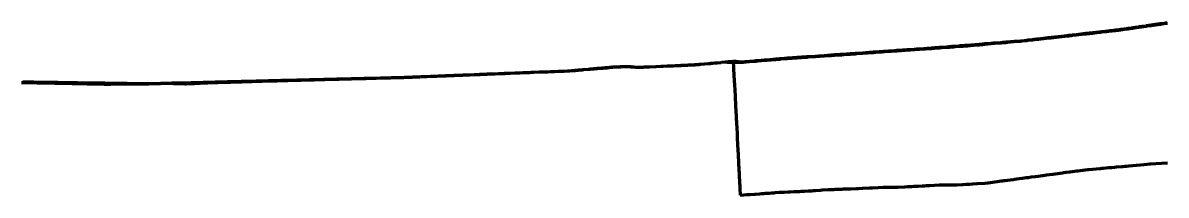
# Model space of a CAD drawing. Header units: metres. Extents: x 599858 to 604838, y 1147558 to 1148052.
# Drawn here: x 603910.3 to 604374, y 1147697.9 to 1147767.7 of the extents above; entities that cross this region are included whole.
import ezdxf

# ---------------------------------------------------------------- set-up
doc = ezdxf.new("R2010")
doc.units = ezdxf.units.M
doc.header["$MEASUREMENT"] = 0
doc.linetypes.add('DGN Style 5', pattern=[63.435643, 27.186704, -36.248939])
doc.layers.add('TF_T_---_Kabl-_2', color=5, linetype='DGN Style 5', lineweight=70)

msp = doc.modelspace()

# ---------------------------------------------------------------- linework, layer by layer
at = {"layer": 'TF_T_---_Kabl-_2'}
for points in [[(604135.6, 1147748.56, 39.753685), (604137.13, 1147748.69, 39.75), (604137.69, 1147748.73, 39.75), (604139.6, 1147748.89, 39.76), (604139.87, 1147748.92, 39.76), (604140.34, 1147748.96, 39.77), (604141.92, 1147749.09, 39.73), (604142.74, 1147749.16, 39.68), (604142.96, 1147749.17, 39.68), (604143.19, 1147749.19, 39.66), (604144.13, 1147749.27, 39.67), (604145.24, 1147749.36, 39.64), (604145.48, 1147749.38, 39.63), (604146.4, 1147749.46, 39.6), (604147.22, 1147749.53, 39.6), (604148.14, 1147749.61, 39.65), (604149.06, 1147749.68, 39.65), (604149.27, 1147749.7, 39.64), (604149.615617, 1147749.731472, 39.642427), (604151.02, 1147749.81, 39.65), (604151.71, 1147749.85, 39.67), (604152.69, 1147749.9, 39.65), (604153.35, 1147749.94, 39.66), (604154.08, 1147749.98, 39.63), (604154.83, 1147750.02, 39.68), (604155.1, 1147750.03, 39.66), (604155.222151, 1147750.04006, 39.65171), (604156.14, 1147749.98, 39.62), (604156.38, 1147749.96, 39.69), (604156.82, 1147749.94, 39.68), (604158.08, 1147749.85, 39.63), (604158.94, 1147749.8, 39.71), (604159.15, 1147749.78, 39.72), (604159.81, 1147749.74, 39.76), (604159.87, 1147749.74, 39.76), (604160.07, 1147749.72, 39.77), (604160.133123, 1147749.715657, 39.770222), (604160.49, 1147749.74, 39.79), (604160.55, 1147749.74, 39.78), (604161.69, 1147749.79, 39.79), (604161.76, 1147749.79, 39.8), (604162.26, 1147749.81, 39.79), (604162.71, 1147749.83, 39.76), (604163.93, 1147749.88, 39.68), (604164.12, 1147749.89, 39.71), (604164.38, 1147749.9, 39.69), (604167.05, 1147750.02, 39.83), (604167.07, 1147750.02, 39.83), (604167.12, 1147750.02, 39.83), (604169.09, 1147750.11, 39.82), (604169.19, 1147750.11, 39.82), (604169.25, 1147750.11, 39.83), (604170.04, 1147750.15, 39.8), (604171.82, 1147750.22, 39.82), (604172.34, 1147750.25, 39.8), (604172.4, 1147750.25, 39.8), (604172.42, 1147750.25, 39.81), (604174.23, 1147750.33, 39.79), (604176.95, 1147750.44, 39.75), (604177.32, 1147750.46, 39.77), (604178.77, 1147750.52, 39.73), (604179.06, 1147750.53, 39.73), (604180, 1147750.57, 39.78), (604181.08, 1147750.62, 39.76), (604181.68, 1147750.65, 39.79), (604182.678877, 1147750.685074, 39.693637), (604182.86, 1147750.71, 39.67), (604183.61, 1147750.77, 39.69), (604183.92, 1147750.8, 39.7), (604184.52, 1147750.86, 39.71), (604185.18, 1147750.92, 39.73), (604188.43, 1147751.22, 39.75), (604188.65, 1147751.24, 39.74), (604189.21, 1147751.29, 39.71), (604190.92, 1147751.44, 39.73), (604191.95, 1147751.54, 39.75), (604193.34, 1147751.66, 39.73), (604193.45, 1147751.67, 39.73), (604193.77, 1147751.7, 39.66), (604195.274194, 1147751.838017, 39.743056), (604196.04, 1147751.83, 39.78), (604196.37, 1147751.82, 39.79), (604197.76, 1147751.81, 39.78), (604201.685847, 1147751.754471, 39.80875), (604202.46, 1147751.81, 39.81), (604203.27, 1147751.88, 39.81), (604203.7, 1147751.92, 39.81), (604205.03, 1147752.02, 39.78), (604207.04, 1147752.19, 39.8), (604207.5, 1147752.23, 39.8), (604207.94, 1147752.26, 39.81), (604208.46, 1147752.31, 39.8), (604209.8, 1147752.42, 39.8), (604210.99, 1147752.52, 39.83), (604211.47, 1147752.55, 39.82), (604212.02, 1147752.6, 39.73), (604212.15, 1147752.61, 39.73), (604215.56, 1147752.89, 39.82), (604216.3, 1147752.95, 39.83), (604216.72, 1147752.99, 39.83), (604217.25, 1147753.03, 39.85), (604217.64, 1147753.06, 39.85), (604219.2, 1147753.19, 39.92), (604220.410842, 1147753.285373, 39.901732), (604222.26, 1147753.42, 39.87), (604223.49, 1147753.5, 39.86), (604224.36, 1147753.56, 39.91), (604226.1, 1147753.68, 39.9), (604227.2, 1147753.75, 39.89), (604227.39, 1147753.77, 39.9), (604227.5, 1147753.77, 39.89), (604228.28, 1147753.83, 39.88), (604228.85, 1147753.87, 39.91), (604231.78, 1147754.06, 39.92), (604233.03, 1147754.15, 39.93), (604233.3, 1147754.17, 39.88), (604233.68, 1147754.19, 39.88), (604235.37, 1147754.31, 39.91), (604238.15, 1147754.5, 39.87), (604238.24, 1147754.51, 39.87), (604238.27, 1147754.51, 39.87), (604239.48725, 1147754.592208, 39.890361), (604239.51, 1147754.59, 39.89), (604241.45, 1147754.73, 39.88), (604241.7, 1147754.75, 39.89), (604242.35, 1147754.8, 39.9), (604243.24, 1147754.86, 39.89), (604244.28, 1147754.94, 39.89), (604245.31, 1147755.01, 39.86), (604246.02, 1147755.06, 39.87), (604247.83, 1147755.2, 39.86), (604248.36, 1147755.23, 39.84), (604250.76, 1147755.41, 39.88), (604252.15, 1147755.51, 39.89), (604252.77, 1147755.55, 39.87), (604253.66, 1147755.62, 39.87), (604255.14, 1147755.73, 39.79), (604255.77, 1147755.77, 39.81), (604255.88, 1147755.78, 39.81), (604256.24, 1147755.81, 39.91), (604257.56, 1147755.9, 39.86), (604258.22, 1147755.95, 39.87), (604258.65, 1147755.98, 39.93), (604259.43, 1147756.04, 39.91), (604259.93, 1147756.08, 39.92), (604261.37, 1147756.18, 39.92), (604262.43, 1147756.25, 39.83), (604263.76, 1147756.34, 39.81), (604264.22, 1147756.37, 39.85), (604264.8, 1147756.41, 39.86), (604265.26, 1147756.45, 39.78), (604265.91, 1147756.49, 39.77), (604266.52, 1147756.53, 39.76), (604267.14, 1147756.57, 39.77), (604268, 1147756.63, 39.78), (604268.99, 1147756.7, 39.82), (604269.19, 1147756.71, 39.8), (604270.3, 1147756.79, 39.82), (604271.78, 1147756.89, 39.75), (604271.87, 1147756.9, 39.75), (604272.91, 1147756.97, 39.7), (604273.38, 1147757, 39.71), (604273.45, 1147757, 39.71), (604273.91, 1147757.04, 39.73), (604275.67, 1147757.16, 39.69), (604275.9, 1147757.17, 39.76), (604276.19, 1147757.19, 39.73), (604277.05, 1147757.25, 39.71), (604278.38, 1147757.34, 39.69), (604278.807444, 1147757.369852, 39.680562), (604279.19, 1147757.4, 39.67), (604280.03, 1147757.46, 39.73), (604281.63, 1147757.58, 39.7), (604282, 1147757.61, 39.67), (604282.58, 1147757.65, 39.68), (604283.19, 1147757.69, 39.67), (604284.79, 1147757.81, 39.69), (604285.96, 1147757.9, 39.71), (604286.08, 1147757.91, 39.7), (604286.99, 1147757.97, 39.66), (604287.73, 1147758.03, 39.62), (604288.34, 1147758.07, 39.68), (604290.07, 1147758.2, 39.61), (604290.2, 1147758.21, 39.6), (604290.74, 1147758.25, 39.57), (604291.08, 1147758.28, 39.57), (604291.47, 1147758.31, 39.58), (604292.28, 1147758.37, 39.61), (604293.28, 1147758.44, 39.61), (604293.46, 1147758.45, 39.6), (604294.364763, 1147758.515687, 39.606399), (604294.6, 1147758.54, 39.61), (604296, 1147758.66, 39.59), (604298.12, 1147758.85, 39.57), (604298.58, 1147758.89, 39.58), (604299.42, 1147758.96, 39.61), (604300.24, 1147759.03, 39.56), (604300.62, 1147759.07, 39.53), (604301.84, 1147759.17, 39.53), (604302.99, 1147759.27, 39.57), (604304.43, 1147759.4, 39.54), (604306.8, 1147759.61, 39.53), (604306.88, 1147759.61, 39.54), (604307.01, 1147759.63, 39.53), (604307.52, 1147759.67, 39.51), (604307.67, 1147759.68, 39.52), (604307.89, 1147759.7, 39.52), (604308.91, 1147759.79, 39.55), (604309.52, 1147759.85, 39.5), (604309.72, 1147759.86, 39.5), (604310.86, 1147759.96, 39.6), (604312.34, 1147760.09, 39.49), (604314.78, 1147760.31, 39.48), (604315.1, 1147760.33, 39.48), (604315.283445, 1147760.350096, 39.476677), (604315.34, 1147760.36, 39.48), (604317.46, 1147760.59, 39.55), (604317.88, 1147760.64, 39.54), (604319.73, 1147760.84, 39.51), (604320.38, 1147760.91, 39.51), (604321.58, 1147761.05, 39.53), (604322.2, 1147761.12, 39.52), (604326.2, 1147761.56, 39.51), (604326.45, 1147761.59, 39.5), (604326.53, 1147761.59, 39.49), (604326.76, 1147761.62, 39.49), (604327.08, 1147761.66, 39.52), (604327.3, 1147761.68, 39.56), (604331.67, 1147762.16, 39.5), (604332.632577, 1147762.265686, 39.461754), (604332.71, 1147762.28, 39.46), (604333.64, 1147762.39, 39.48), (604334.52, 1147762.5, 39.51), (604335.488911, 1147762.623038, 39.500671), (604335.82, 1147762.66, 39.5), (604336.08, 1147762.69, 39.51), (604337.52, 1147762.85, 39.46), (604338.48, 1147762.96, 39.47), (604341.49, 1147763.29, 39.45), (604342.02, 1147763.35, 39.42), (604342.35, 1147763.39, 39.41), (604342.85, 1147763.45, 39.4), (604343.78, 1147763.55, 39.42), (604344.05, 1147763.58, 39.43), (604346.69, 1147763.88, 39.42), (604347.26, 1147763.94, 39.39), (604347.92, 1147764.01, 39.39), (604349.3, 1147764.17, 39.29), (604349.4, 1147764.18, 39.3), (604349.67, 1147764.21, 39.3), (604351.59, 1147764.43, 39.21), (604351.92, 1147764.46, 39.21), (604351.95, 1147764.47, 39.21), (604352.01, 1147764.47, 39.2), (604353.49, 1147764.64, 39.23), (604354.35, 1147764.74, 39.19), (604354.648478, 1147764.76723, 39.205203), (604355.14, 1147764.84, 39.23), (604355.39, 1147764.88, 39.27), (604355.49, 1147764.89, 39.29), (604356.07, 1147764.97, 39.19), (604356.33, 1147765.01, 39.19), (604356.92, 1147765.1, 39.26), (604357.97, 1147765.25, 39.19), (604358.54, 1147765.33, 39.22), (604359.17, 1147765.42, 39.21), (604360.54, 1147765.61, 39.27), (604360.84, 1147765.66, 39.21), (604360.98, 1147765.68, 39.21), (604361.8, 1147765.8, 39.2), (604362.65, 1147765.92, 39.26), (604362.83, 1147765.94, 39.21), (604363.81, 1147766.08, 39.2), (604365.71, 1147766.36, 39.21), (604365.88, 1147766.38, 39.24), (604366.32, 1147766.44, 39.22), (604367.11, 1147766.56, 39.19), (604367.53, 1147766.62, 39.2), (604367.88, 1147766.67, 39.2), (604368.5, 1147766.76, 39.18), (604371.61, 1147767.2, 39.19), (604371.73, 1147767.22, 39.17), (604373.01, 1147767.4, 39.17), (604374.47, 1147767.61, 39.18)], [(604374.43, 1147767.69, 39.19), (604373.1, 1147767.5, 39.18), (604371.67, 1147767.29, 39.19), (604371.54, 1147767.27, 39.2), (604368.72, 1147766.86, 39.2), (604367.91, 1147766.75, 39.22), (604367.48, 1147766.69, 39.22), (604366.94, 1147766.61, 39.21), (604366.33, 1147766.52, 39.23), (604365.84, 1147766.45, 39.26), (604365.65, 1147766.42, 39.22), (604364.11, 1147766.2, 39.22), (604362.85, 1147766.02, 39.22), (604362.62, 1147765.98, 39.28), (604361.55, 1147765.83, 39.21), (604360.97, 1147765.74, 39.22), (604360.87, 1147765.73, 39.22), (604360.56, 1147765.68, 39.28), (604359.09, 1147765.47, 39.22), (604358.55, 1147765.39, 39.22), (604358.06, 1147765.32, 39.2), (604356.92, 1147765.16, 39.27), (604356.35, 1147765.07, 39.21), (604356.02, 1147765.03, 39.21), (604355.49, 1147764.95, 39.3), (604355.37, 1147764.93, 39.28), (604355.07, 1147764.89, 39.23), (604354.48, 1147764.8, 39.2), (604354.459814, 1147764.804718, 39.19873), (604353.48, 1147764.69, 39.24), (604352.09, 1147764.53, 39.22), (604351.98, 1147764.52, 39.23), (604351.92, 1147764.51, 39.23), (604351.24, 1147764.43, 39.23), (604349.62, 1147764.25, 39.3), (604349.39, 1147764.22, 39.31), (604349.3, 1147764.21, 39.3), (604347.84, 1147764.05, 39.4), (604347.26, 1147763.98, 39.4), (604346.66, 1147763.91, 39.43), (604344.06, 1147763.61, 39.44), (604343.79, 1147763.58, 39.43), (604342.82, 1147763.47, 39.4), (604342.33, 1147763.42, 39.42), (604342.02, 1147763.38, 39.42), (604341.46, 1147763.32, 39.46), (604338.49, 1147762.98, 39.48), (604337.5, 1147762.87, 39.47), (604336.09, 1147762.71, 39.52), (604335.84, 1147762.68, 39.5), (604334.51, 1147762.52, 39.52), (604333.66, 1147762.43, 39.49), (604332.66, 1147762.31, 39.47), (604331.54, 1147762.19, 39.51), (604327.31, 1147761.7, 39.56), (604327.08, 1147761.68, 39.52), (604326.76, 1147761.64, 39.5), (604326.52, 1147761.61, 39.49), (604326.44, 1147761.6, 39.51), (604326.18, 1147761.57, 39.52), (604322.2, 1147761.12, 39.52), (604321.57, 1147761.05, 39.53), (604320.38, 1147760.91, 39.51), (604319.74, 1147760.84, 39.51), (604317.88, 1147760.63, 39.53), (604317.46, 1147760.58, 39.55), (604315.29, 1147760.33, 39.47), (604315.1, 1147760.31, 39.47), (604315.09, 1147760.31, 39.468179), (604314.84, 1147760.29, 39.47), (604312.34, 1147760.09, 39.48), (604310.87, 1147759.97, 39.61), (604309.71, 1147759.88, 39.5), (604309.54, 1147759.87, 39.51), (604308.92, 1147759.82, 39.55), (604307.86, 1147759.73, 39.53), (604307.7, 1147759.72, 39.52), (604307.59, 1147759.71, 39.51), (604307.02, 1147759.66, 39.54), (604306.86, 1147759.65, 39.55), (604306.78, 1147759.64, 39.55), (604303.87, 1147759.41, 39.56), (604302.99, 1147759.34, 39.58), (604301.75, 1147759.24, 39.54), (604300.81, 1147759.17, 39.54), (604300.38, 1147759.13, 39.57), (604299.46, 1147759.06, 39.64), (604298.49, 1147758.98, 39.6), (604298.12, 1147758.95, 39.6), (604296.43, 1147758.82, 39.61), (604294.77, 1147758.68, 39.64), (604293.38, 1147758.57, 39.63), (604293.24, 1147758.56, 39.64), (604292.42, 1147758.5, 39.64), (604291.45, 1147758.42, 39.6), (604291.28, 1147758.4, 39.59), (604291.14, 1147758.39, 39.59), (604290.17, 1147758.32, 39.63), (604289.93, 1147758.3, 39.65), (604288.4, 1147758.17, 39.71), (604287.71, 1147758.12, 39.64), (604287.04, 1147758.07, 39.68), (604286.05, 1147757.99, 39.72), (604285.95, 1147757.98, 39.73), (604284.98, 1147757.9, 39.71), (604283.21, 1147757.76, 39.69), (604282.55, 1147757.71, 39.7), (604282.02, 1147757.66, 39.69), (604281.62, 1147757.63, 39.71), (604280.09, 1147757.51, 39.74), (604279.21, 1147757.44, 39.68), (604278.607998, 1147757.387751, 39.691389), (604278.36, 1147757.37, 39.7), (604276.99, 1147757.28, 39.72), (604276.19, 1147757.22, 39.74), (604275.91, 1147757.2, 39.76), (604275.7, 1147757.19, 39.7), (604273.89, 1147757.06, 39.73), (604273.45, 1147757.03, 39.72), (604273.36, 1147757.02, 39.72), (604272.84, 1147756.99, 39.71), (604271.86, 1147756.92, 39.75), (604271.79, 1147756.91, 39.75), (604270.27, 1147756.81, 39.82), (604269.19, 1147756.73, 39.81), (604268.99, 1147756.72, 39.83), (604267.99, 1147756.65, 39.78), (604267.15, 1147756.59, 39.77), (604266.52, 1147756.55, 39.77), (604265.9, 1147756.5, 39.77), (604265.28, 1147756.46, 39.78), (604264.8, 1147756.43, 39.86), (604264.21, 1147756.39, 39.86), (604263.75, 1147756.35, 39.82), (604262.44, 1147756.26, 39.84), (604261.37, 1147756.19, 39.92), (604259.93, 1147756.09, 39.92), (604259.44, 1147756.05, 39.91), (604258.64, 1147756, 39.93), (604258.21, 1147755.97, 39.88), (604257.58, 1147755.92, 39.87), (604256.23, 1147755.83, 39.92), (604255.86, 1147755.8, 39.81), (604255.78, 1147755.8, 39.81), (604255.14, 1147755.75, 39.8), (604253.61, 1147755.65, 39.88), (604252.79, 1147755.59, 39.88), (604252.15, 1147755.55, 39.9), (604250.86, 1147755.46, 39.9), (604248.35, 1147755.28, 39.85), (604247.86, 1147755.25, 39.87), (604245.97, 1147755.11, 39.88), (604245.29, 1147755.07, 39.88), (604244.32, 1147755, 39.9), (604243.23, 1147754.92, 39.91), (604242.42, 1147754.87, 39.92), (604241.69, 1147754.82, 39.9), (604241.41, 1147754.8, 39.89), (604239.53, 1147754.67, 39.9), (604238.33, 1147754.58, 39.88), (604238.26, 1147754.58, 39.88), (604238.01, 1147754.56, 39.88), (604235.34, 1147754.37, 39.92), (604233.58, 1147754.25, 39.89), (604233.3, 1147754.23, 39.89), (604233.01, 1147754.21, 39.95), (604231.69, 1147754.12, 39.94), (604228.87, 1147753.92, 39.92), (604228.27, 1147753.88, 39.89), (604227.45, 1147753.82, 39.9), (604227.36, 1147753.82, 39.91), (604227.22, 1147753.81, 39.9), (604226.06, 1147753.73, 39.92), (604224.39, 1147753.61, 39.92), (604223.48, 1147753.55, 39.87), (604222.37, 1147753.47, 39.88), (604220.232171, 1147753.322465, 39.913666), (604219.21, 1147753.23, 39.93), (604217.6, 1147753.1, 39.85), (604217.24, 1147753.07, 39.85), (604216.74, 1147753.03, 39.83), (604216.3, 1147752.99, 39.84), (604215.52, 1147752.92, 39.83), (604212.16, 1147752.64, 39.74), (604212.01, 1147752.63, 39.74), (604211.48, 1147752.58, 39.82), (604210.98, 1147752.54, 39.83), (604209.76, 1147752.44, 39.81), (604208.46, 1147752.33, 39.8), (604207.95, 1147752.29, 39.81), (604207.5, 1147752.25, 39.81), (604207.03, 1147752.21, 39.8), (604204.98, 1147752.04, 39.78), (604203.69, 1147751.93, 39.81), (604203.27, 1147751.89, 39.81), (604202.47, 1147751.82, 39.81), (604201.475222, 1147751.742789, 39.807691), (604198.409913, 1147752.174308, 39.772529)], [(604135.6, 1147748.6, 39.745479), (604137.23, 1147748.74, 39.74), (604137.66, 1147748.78, 39.74), (604139.63, 1147748.95, 39.75), (604139.87, 1147748.97, 39.75), (604140.37, 1147749.02, 39.76), (604141.76, 1147749.14, 39.73), (604142.68, 1147749.22, 39.66), (604142.93, 1147749.24, 39.66), (604143.19, 1147749.27, 39.64), (604144.29, 1147749.36, 39.65), (604145.22, 1147749.44, 39.63), (604145.47, 1147749.46, 39.61), (604146.48, 1147749.55, 39.58), (604147.2, 1147749.62, 39.58), (604148.16, 1147749.7, 39.63), (604149.12, 1147749.78, 39.62), (604149.16, 1147749.79, 39.62), (604149.40855, 1147749.809719, 39.623911), (604151.02, 1147749.88, 39.63), (604151.63, 1147749.91, 39.65), (604152.7, 1147749.95, 39.64), (604153.3, 1147749.98, 39.65), (604154.11, 1147750.01, 39.62), (604154.83, 1147750.04, 39.67), (604154.992333, 1147750.049153, 39.658332), (604155.12, 1147750.04, 39.66), (604156.14, 1147749.97, 39.62), (604156.37, 1147749.96, 39.69), (604156.83, 1147749.92, 39.69), (604158.08, 1147749.84, 39.63), (604158.91, 1147749.78, 39.72), (604159.14, 1147749.76, 39.72), (604159.79, 1147749.72, 39.76), (604159.86, 1147749.72, 39.76), (604159.942878, 1147749.713176, 39.762322), (604160.07, 1147749.72, 39.77), (604160.49, 1147749.74, 39.79), (604160.55, 1147749.74, 39.78), (604161.69, 1147749.79, 39.79), (604161.76, 1147749.79, 39.8), (604162.26, 1147749.81, 39.79), (604162.72, 1147749.84, 39.76), (604163.93, 1147749.89, 39.67), (604164.12, 1147749.9, 39.71), (604164.38, 1147749.91, 39.69), (604167.04, 1147750.03, 39.83), (604167.07, 1147750.03, 39.83), (604167.13, 1147750.04, 39.82), (604169.07, 1147750.12, 39.81), (604169.19, 1147750.13, 39.81), (604169.28, 1147750.13, 39.83), (604170.02, 1147750.17, 39.8), (604171.67, 1147750.24, 39.82), (604172.32, 1147750.27, 39.79), (604172.39, 1147750.27, 39.79), (604172.42, 1147750.27, 39.8), (604174.8, 1147750.38, 39.78), (604176.95, 1147750.48, 39.75), (604177.22, 1147750.49, 39.76), (604178.77, 1147750.56, 39.72), (604179.08, 1147750.58, 39.71), (604180.1, 1147750.62, 39.77), (604181.04, 1147750.66, 39.75), (604181.62, 1147750.69, 39.79), (604181.65, 1147750.69, 39.79), (604181.66, 1147750.69, 39.79), (604181.68, 1147750.69, 39.79), (604182.490609, 1147750.732554, 39.704114), (604182.88, 1147750.76, 39.66), (604183.58, 1147750.83, 39.68), (604183.87, 1147750.85, 39.69), (604184.53, 1147750.91, 39.7), (604185.24, 1147750.97, 39.72), (604188.41, 1147751.25, 39.74), (604188.64, 1147751.27, 39.73), (604189.18, 1147751.32, 39.7), (604190.94, 1147751.47, 39.72), (604191.99, 1147751.56, 39.75), (604193.33, 1147751.68, 39.73), (604193.44, 1147751.69, 39.73), (604193.75, 1147751.72, 39.66), (604195.124312, 1147751.843947, 39.736231), (604195.65, 1147751.89, 39.77), (604196.49, 1147751.98, 39.78), (604197.72, 1147752.1, 39.77), (604198.409913, 1147752.174308, 39.772529)], [(604198.41, 1147752.17, 39.772671), (604198.55, 1147749.4, 39.86), (604198.57, 1147749.04, 39.88), (604198.83, 1147744.07, 40.05), (604198.89, 1147742.87, 40.08), (604199.03, 1147740.13, 40.14), (604199.13, 1147738.27, 40.18), (604199.36, 1147733.85, 40.29), (604199.36, 1147733.82, 40.29), (604199.36, 1147733.81, 40.29), (604199.45, 1147732.15, 40.1), (604199.58, 1147729.6, 39.92), (604199.64, 1147728.43, 39.85), (604199.67, 1147727.91, 39.82), (604199.72, 1147726.87, 39.89), (604199.81, 1147725.21, 40.01), (604199.94, 1147722.7, 40.22), (604200.02, 1147721.08, 40.24), (604200.16, 1147718.28, 40.34), (604200.38, 1147714.18, 40.4), (604200.41, 1147713.6, 40.41), (604200.43, 1147713.19, 40.39), (604200.48, 1147712.11, 40.36), (604200.58, 1147710.16, 40.3), (604200.59, 1147710.02, 40.26), (604200.63, 1147709.23, 40.04), (604200.65, 1147708.88, 39.87), (604200.68, 1147708.22, 39.64), (604200.69, 1147708.02, 39.58), (604200.7, 1147707.84, 39.49), (604200.75, 1147706.96, 39.08), (604200.77, 1147706.65, 38.8), (604200.79, 1147706.27, 38.53), (604200.81, 1147705.76, 38.98), (604200.82, 1147705.66, 39.08), (604200.82, 1147705.59, 39.15), (604200.82, 1147705.55, 39.17), (604200.83, 1147705.48, 39.21), (604200.85, 1147705.02, 39.45), (604200.86, 1147704.8, 39.55), (604200.9, 1147704.14, 39.62), (604200.91, 1147703.78, 39.62), (604200.93, 1147703.46, 39.62), (604200.98, 1147702.45, 39.55), (604201.01, 1147701.93, 39.44), (604201.02, 1147701.71, 39.38), (604201.08, 1147700.66, 39.29), (604201.08, 1147700.52, 39.29), (604201.09, 1147700.47, 39.27), (604201.11, 1147699.95, 39.36), (604201.12, 1147699.87, 39.32), (604201.19, 1147698.48, 39.21), (604201.19, 1147698.38, 39.23), (604201.22, 1147697.93, 39.19), (604201.215255, 1147697.871429, 39.183722)], [(603909.78, 1147743.56, 40.17), (603910.486649, 1147743.5605, 40.139038), (603911.09, 1147743.55, 40.12), (603911.55, 1147743.54, 40.15), (603911.72, 1147743.54, 40.14), (603912.8, 1147743.51, 40.17), (603913.27, 1147743.5, 40.18), (603913.67, 1147743.5, 40.21), (603914.36, 1147743.48, 40.2), (603914.92, 1147743.47, 40.19), (603915.22, 1147743.47, 40.14), (603916.06, 1147743.45, 40.12), (603916.87, 1147743.43, 40.13), (603917.8, 1147743.41, 40.21), (603917.97, 1147743.41, 40.22), (603918.35, 1147743.4, 40.19), (603919.16, 1147743.39, 40.21), (603919.54, 1147743.38, 40.2), (603920.29, 1147743.36, 40.14), (603921.91, 1147743.33, 40.19), (603923.25, 1147743.31, 40.19), (603924.09, 1147743.29, 40.24), (603924.49, 1147743.28, 40.23), (603925.6, 1147743.26, 40.21), (603926.09, 1147743.25, 40.21), (603926.16, 1147743.25, 40.2), (603927.52, 1147743.22, 40.2), (603928.63, 1147743.2, 40.21), (603930.26, 1147743.17, 40.18), (603931.32, 1147743.14, 40.18), (603933.22, 1147743.11, 40.23), (603934.3, 1147743.08, 40.23), (603934.46, 1147743.08, 40.23), (603934.73, 1147743.08, 40.24), (603935.54, 1147743.06, 40.23), (603935.96, 1147743.05, 40.25), (603936.49, 1147743.04, 40.21), (603937.59, 1147743.02, 40.19), (603938.01, 1147743.01, 40.16), (603939.03, 1147742.99, 40.19), (603940.41, 1147742.96, 40.16), (603940.75, 1147742.96, 40.22), (603942.12, 1147742.93, 40.24), (603943.22, 1147742.91, 40.19), (603943.76, 1147742.9, 40.22), (603943.91, 1147742.89, 40.22), (603944.026263, 1147742.89402, 40.244766), (603944.06, 1147742.89, 40.25), (603944.33, 1147742.89, 40.23), (603945.22, 1147742.9, 40.13), (603945.81, 1147742.9, 40.1), (603947.06, 1147742.92, 40.18), (603947.12, 1147742.92, 40.18), (603948.26, 1147742.93, 40.09), (603950.56, 1147742.94, 40.08), (603951.35, 1147742.95, 40.09), (603952.24, 1147742.96, 40.14), (603952.92, 1147742.96, 40.14), (603954.55, 1147742.98, 40.18), (603954.71, 1147742.98, 40.18), (603955.55, 1147742.99, 40.13), (603955.75, 1147742.99, 40.14), (603955.99, 1147742.99, 40.13), (603956.25, 1147742.99, 40.11), (603957.48, 1147743, 40.05), (603957.88, 1147743.01, 40.03), (603958.67, 1147743.01, 40.1), (603959.1, 1147743.02, 40.11), (603959.35, 1147743.02, 40.1), (603959.65, 1147743.02, 40.05), (603960.27, 1147743.03, 39.98), (603960.854617, 1147743.028827, 40.065028), (603960.93, 1147743.03, 40.07), (603961.3, 1147743.04, 40.01), (603962.15, 1147743.07, 40.09), (603962.36, 1147743.07, 40.14), (603962.68, 1147743.08, 40.09), (603963.2, 1147743.1, 40.04), (603963.72, 1147743.11, 40.04), (603963.85, 1147743.12, 40.07), (603964.24, 1147743.13, 40.2), (603964.76, 1147743.14, 40.18), (603965.27, 1147743.16, 40.15), (603966.15, 1147743.18, 40.1), (603967.22, 1147743.22, 40.06), (603967.55, 1147743.23, 40.06), (603968.44, 1147743.25, 39.98), (603968.749743, 1147743.256875, 39.976848), (603969.31, 1147743.24, 39.99), (603970.02, 1147743.22, 39.98), (603970.76, 1147743.2, 39.96), (603971.11, 1147743.19, 40), (603971.48, 1147743.18, 40.02), (603972.08, 1147743.16, 40.1), (603972.24, 1147743.15, 40.09), (603972.97, 1147743.13, 40.11), (603973.06, 1147743.13, 40.09), (603973.14, 1147743.13, 40.13), (603973.18, 1147743.12, 40.13), (603973.25, 1147743.12, 40.14), (603973.95, 1147743.1, 40.07), (603975.13, 1147743.06, 40.1), (603976.12, 1147743.03, 40.12), (603976.4, 1147743.03, 40.13), (603976.566335, 1147743.017667, 40.139498), (603978.15, 1147743.09, 40.18), (603979.17, 1147743.14, 40.21), (603979.61, 1147743.16, 40.21), (603979.9, 1147743.17, 40.19), (603982.15, 1147743.27, 40.13), (603983.45, 1147743.33, 40.17), (603984.59, 1147743.38, 40.2), (603985.28, 1147743.41, 40.19), (603986.86, 1147743.48, 40.05), (603986.95, 1147743.49, 40.05), (603987.39, 1147743.51, 40.07), (603987.664755, 1147743.519287, 40.091106), (603988.38, 1147743.54, 40.14), (603988.6, 1147743.55, 40.05), (603988.73, 1147743.55, 40.03), (603989.19, 1147743.56, 40.15), (603990.08, 1147743.59, 40.16), (603990.15, 1147743.59, 40.16), (603990.17, 1147743.59, 40.17), (603990.39, 1147743.6, 40.18), (603991.35, 1147743.63, 40.17), (603992.04, 1147743.65, 40.17), (603993.29, 1147743.68, 40.13), (603993.7, 1147743.69, 40.17), (603994.04, 1147743.7, 40.17), (603994.41, 1147743.71, 40.18), (603994.83, 1147743.73, 40.18), (603995.74, 1147743.75, 40.16), (603996.14, 1147743.76, 40.16), (603996.89, 1147743.79, 40.16), (603997.56, 1147743.81, 40.14), (603997.77, 1147743.81, 40.13), (603998.12, 1147743.82, 40.14), (603998.97, 1147743.85, 40.12), (603999.7, 1147743.87, 40.14), (603999.73, 1147743.87, 40.12), (604000.09, 1147743.88, 40.13), (604000.13, 1147743.88, 40.13), (604001.67, 1147743.92, 40.12), (604003.23, 1147743.97, 40.05), (604003.24, 1147743.97, 40.05), (604004.97, 1147744.02, 40.13), (604005.69, 1147744.04, 40.11), (604007.3, 1147744.09, 40.08), (604007.36, 1147744.09, 40.07), (604007.38, 1147744.09, 40.07), (604008.73, 1147744.13, 40.1), (604009.12, 1147744.14, 40.09), (604010.26, 1147744.17, 40.1), (604011.15, 1147744.2, 40.1), (604012.43, 1147744.23, 40.06), (604012.95, 1147744.25, 40.02), (604013.06, 1147744.25, 40.04), (604013.44, 1147744.26, 40.03), (604013.63, 1147744.27, 40.05), (604014.035129, 1147744.277339, 40.051585), (604014.91, 1147744.3, 40.06), (604015.26, 1147744.31, 40.08), (604016.07, 1147744.33, 40.03), (604016.23, 1147744.34, 40.03), (604017.55, 1147744.37, 40.07), (604017.63, 1147744.38, 40.06), (604017.74, 1147744.38, 40.06), (604018.99, 1147744.41, 40.01), (604019.75, 1147744.43, 40), (604020.4, 1147744.45, 39.99), (604021.64, 1147744.48, 39.96), (604022.33, 1147744.5, 40.04), (604022.52, 1147744.51, 40.05), (604022.65, 1147744.51, 40.06), (604023.02, 1147744.52, 40.07), (604024.61, 1147744.56, 40.03), (604025.4, 1147744.58, 40.1), (604025.44, 1147744.58, 40.09), (604025.52, 1147744.59, 40.11), (604026.83, 1147744.62, 40.11), (604027.56, 1147744.64, 40.11), (604027.81, 1147744.65, 40.06), (604028.06, 1147744.65, 40.09), (604028.49, 1147744.66, 40.06), (604029.53, 1147744.69, 40.05), (604031.5, 1147744.75, 40.03), (604032.56, 1147744.77, 40.04), (604032.74, 1147744.78, 40.01), (604034.06, 1147744.81, 40.04), (604034.9, 1147744.84, 40.04), (604036.02, 1147744.87, 40.08), (604036.84, 1147744.89, 40.07), (604036.937163, 1147744.892399, 40.064439), (604037.03, 1147744.89, 40.06), (604037.58, 1147744.91, 40.04), (604037.64, 1147744.91, 40.03), (604038.44, 1147744.93, 40.04), (604039.31, 1147744.95, 40.05), (604040.04, 1147744.97, 40.05), (604040.2, 1147744.97, 40.01), (604040.79, 1147744.99, 40), (604041.43, 1147745.01, 40.01), (604042.6, 1147745.04, 40), (604042.72, 1147745.04, 40), (604043.6, 1147745.06, 40.01), (604044.94, 1147745.1, 40), (604045.59, 1147745.11, 40), (604046.52, 1147745.14, 40.05), (604047.31, 1147745.16, 40.07), (604048.35, 1147745.19, 40.06), (604048.83, 1147745.2, 40), (604049.07, 1147745.2, 40.05), (604049.36, 1147745.21, 40.02), (604051.67, 1147745.27, 40.04), (604052.48, 1147745.29, 40.03), (604053.56, 1147745.32, 40.01), (604055.34, 1147745.37, 40.03), (604056.34, 1147745.39, 40.03), (604056.41, 1147745.4, 40.04), (604056.78, 1147745.4, 40.05), (604056.9, 1147745.41, 40.05), (604057.25, 1147745.42, 40.05), (604058.67, 1147745.45, 40.03), (604058.76, 1147745.46, 40.04), (604059.44, 1147745.47, 39.98), (604059.93, 1147745.49, 39.92), (604060.75, 1147745.51, 39.95), (604061.11, 1147745.52, 40.02), (604061.24, 1147745.52, 40.01), (604061.73, 1147745.53, 40.02), (604062.5, 1147745.55, 39.97), (604063.58, 1147745.58, 39.99), (604064.54, 1147745.61, 39.99), (604064.686837, 1147745.605886, 39.988884), (604065.27, 1147745.63, 39.97), (604065.55, 1147745.64, 39.97), (604065.75, 1147745.65, 39.98), (604067, 1147745.7, 39.97), (604067.49, 1147745.72, 39.91), (604068.22, 1147745.75, 39.94), (604068.33, 1147745.76, 39.93), (604068.64, 1147745.77, 39.96), (604069.93, 1147745.82, 39.95), (604070.36, 1147745.84, 39.89), (604071.42, 1147745.88, 39.99), (604071.75, 1147745.89, 39.99), (604072.43, 1147745.92, 39.98), (604072.97, 1147745.94, 39.98), (604073.19, 1147745.95, 39.98), (604074.07, 1147745.99, 39.97), (604075.67, 1147746.05, 40.07), (604075.69, 1147746.05, 40.07), (604075.72, 1147746.05, 40.07), (604076.71, 1147746.09, 40.02), (604077.05, 1147746.11, 39.99), (604078.03, 1147746.15, 39.99), (604078.82, 1147746.18, 40.01), (604079.53, 1147746.21, 40), (604079.78, 1147746.22, 40), (604079.96, 1147746.22, 40.01), (604080.64, 1147746.25, 40.03), (604080.75, 1147746.26, 40.02), (604081.04, 1147746.27, 40.03), (604081.78, 1147746.3, 40), (604081.99, 1147746.31, 39.96), (604083.28, 1147746.36, 39.92), (604084.37, 1147746.4, 39.98), (604084.95, 1147746.42, 39.95), (604085.14, 1147746.43, 39.95), (604085.61, 1147746.45, 39.98), (604086.33, 1147746.48, 40), (604086.82, 1147746.5, 40), (604087.25, 1147746.52, 39.97), (604088.75, 1147746.58, 39.98), (604089.11, 1147746.59, 39.97), (604089.16, 1147746.59, 39.97), (604089.25, 1147746.6, 39.97), (604089.86, 1147746.62, 39.91), (604090.15, 1147746.63, 39.91), (604090.89, 1147746.66, 39.94), (604091.51, 1147746.69, 39.93), (604091.56, 1147746.69, 39.92), (604093.36, 1147746.76, 39.91), (604093.84, 1147746.78, 39.93), (604094.04, 1147746.79, 39.93), (604094.94, 1147746.83, 39.92), (604095.6, 1147746.85, 39.93), (604096.11, 1147746.87, 39.92), (604096.87, 1147746.9, 39.85), (604097.76, 1147746.94, 39.89), (604098.64, 1147746.97, 39.86), (604100.25, 1147747.04, 39.86), (604100.281055, 1147747.039801, 39.863071), (604101.28, 1147747.08, 39.83), (604101.81, 1147747.1, 39.82), (604103.22, 1147747.15, 39.86), (604104.38, 1147747.2, 39.9), (604105.59, 1147747.24, 39.91), (604105.79, 1147747.25, 39.91), (604106.25, 1147747.27, 39.86), (604106.72, 1147747.29, 39.86), (604107.21, 1147747.3, 39.85), (604107.96, 1147747.33, 39.8), (604108.13, 1147747.34, 39.8), (604109.81, 1147747.4, 39.84), (604111.01, 1147747.45, 39.87), (604112.04, 1147747.49, 39.84), (604113.25, 1147747.54, 39.76), (604114.14, 1147747.57, 39.72), (604114.58, 1147747.59, 39.7), (604115.83, 1147747.63, 39.71), (604116.51, 1147747.66, 39.73), (604117.09, 1147747.68, 39.74), (604117.5, 1147747.7, 39.78), (604119.75, 1147747.78, 39.84), (604121.14, 1147747.84, 39.84), (604121.28, 1147747.84, 39.83), (604122.65, 1147747.89, 39.82), (604123.19, 1147747.91, 39.82), (604124.45, 1147747.96, 39.81), (604124.74, 1147747.97, 39.77), (604125.87, 1147748.02, 39.79), (604127.37, 1147748.07, 39.81), (604128.4, 1147748.11, 39.82), (604129.19, 1147748.14, 39.81), (604129.85, 1147748.17, 39.8), (604131.23, 1147748.22, 39.79), (604131.732719, 1147748.237306, 39.799042), (604131.94, 1147748.26, 39.8), (604132.91, 1147748.34, 39.76), (604133.54, 1147748.39, 39.73), (604134.29, 1147748.45, 39.75), (604134.86, 1147748.5, 39.75), (604135.59728, 1147748.559969, 39.753647)], [(603910.31, 1147743.79, 40.091594), (603911.31, 1147743.78, 40.05), (603911.53, 1147743.77, 40.07), (603911.62, 1147743.77, 40.06), (603912.91, 1147743.75, 40.1), (603913.07, 1147743.75, 40.1), (603913.68, 1147743.74, 40.14), (603914.7, 1147743.73, 40.13), (603915.02, 1147743.72, 40.12), (603915.4, 1147743.72, 40.06), (603915.93, 1147743.71, 40.05), (603916.89, 1147743.7, 40.06), (603917.75, 1147743.68, 40.13), (603917.91, 1147743.68, 40.13), (603918.05, 1147743.68, 40.14), (603918.37, 1147743.67, 40.12), (603919.33, 1147743.66, 40.14), (603919.5, 1147743.66, 40.14), (603920.39, 1147743.65, 40.06), (603921.42, 1147743.63, 40.09), (603923.18, 1147743.61, 40.08), (603924.29, 1147743.59, 40.15), (603924.5, 1147743.59, 40.14), (603925.93, 1147743.57, 40.11), (603925.98, 1147743.57, 40.11), (603925.99, 1147743.57, 40.11), (603927.77, 1147743.54, 40.1), (603928.46, 1147743.53, 40.1), (603930.69, 1147743.5, 40.06), (603931.36, 1147743.49, 40.06), (603932.53, 1147743.47, 40.09), (603934.22, 1147743.45, 40.08), (603934.48, 1147743.44, 40.08), (603934.91, 1147743.44, 40.1), (603935.31, 1147743.43, 40.09), (603935.95, 1147743.42, 40.12), (603936.78, 1147743.41, 40.06), (603937.41, 1147743.4, 40.05), (603938.03, 1147743.39, 40.01), (603939.53, 1147743.37, 40.05), (603940.34, 1147743.36, 40.03), (603940.54, 1147743.36, 40.06), (603942.95, 1147743.32, 40.09), (603943.32, 1147743.32, 40.08), (603943.5, 1147743.32, 40.09), (603943.74, 1147743.31, 40.09), (603943.78, 1147743.31, 40.1), (603944.33, 1147743.3, 40.05), (603944.56, 1147743.3, 40.03), (603945.97, 1147743.28, 39.95), (603946.85, 1147743.27, 40.02), (603947.2, 1147743.26, 40.01), (603947.86, 1147743.25, 39.96), (603950.72, 1147743.21, 39.98), (603951.26, 1147743.2, 39.99), (603952.35, 1147743.19, 40.07), (603952.59, 1147743.19, 40.07), (603954.55, 1147743.16, 40.12), (603954.63, 1147743.16, 40.13), (603955.62, 1147743.14, 40.07), (603955.74, 1147743.14, 40.08), (603956.03, 1147743.14, 40.07), (603956.15, 1147743.13, 40.06), (603957.52, 1147743.11, 40), (603957.86, 1147743.11, 39.99), (603958.54, 1147743.1, 40.06), (603959.12, 1147743.09, 40.08), (603959.35, 1147743.09, 40.07), (603959.71, 1147743.08, 40.02), (603960.24, 1147743.08, 39.96), (603960.635977, 1147743.067501, 40.018959), (603960.93, 1147743.08, 40.06), (603961.32, 1147743.09, 39.99), (603962.08, 1147743.11, 40.07), (603962.35, 1147743.11, 40.12), (603962.73, 1147743.12, 40.07), (603963.18, 1147743.13, 40.02), (603963.72, 1147743.15, 40.03), (603963.81, 1147743.15, 40.05), (603964.23, 1147743.16, 40.18), (603964.71, 1147743.17, 40.17), (603965.26, 1147743.18, 40.13), (603966.21, 1147743.21, 40.09), (603967.23, 1147743.23, 40.05), (603967.57, 1147743.24, 40.06), (603968.44, 1147743.26, 39.97), (603969.27, 1147743.28, 39.97), (603970.02, 1147743.3, 39.94), (603970.89, 1147743.32, 39.9), (603970.99, 1147743.32, 39.91), (603971.07, 1147743.32, 39.91), (603972.03, 1147743.35, 40.01), (603972.33, 1147743.35, 39.98), (603972.77, 1147743.37, 39.98), (603972.97, 1147743.37, 39.94), (603973.17, 1147743.38, 40.01), (603973.26, 1147743.38, 40.03), (603973.47, 1147743.38, 40.04), (603974.04, 1147743.4, 39.97), (603975.6, 1147743.43, 39.98), (603976.08, 1147743.45, 39.98), (603976.21, 1147743.45, 39.99), (603978.57, 1147743.51, 40.06), (603979.08, 1147743.52, 40.08), (603979.72, 1147743.53, 40.08), (603980.14, 1147743.55, 40.06), (603981.78, 1147743.58, 40.03), (603983.49, 1147743.63, 40.09), (603984.92, 1147743.66, 40.14), (603985.23, 1147743.67, 40.13), (603986.31, 1147743.7, 40.05), (603986.86, 1147743.71, 39.99), (603986.97, 1147743.71, 39.99), (603988.32, 1147743.74, 40.1), (603988.36, 1147743.75, 40.1), (603988.39, 1147743.75, 40.1), (603988.64, 1147743.75, 40), (603988.76, 1147743.76, 40.02), (603988.96, 1147743.76, 40.04), (603989.19, 1147743.77, 40.1), (603989.46, 1147743.77, 40.11), (603990.14, 1147743.79, 40.07), (603990.31, 1147743.79, 40.14), (603990.34, 1147743.79, 40.14), (603991.44, 1147743.82, 40.13), (603991.88, 1147743.83, 40.13), (603993.3, 1147743.87, 40.09), (603993.75, 1147743.88, 40.13), (603993.9, 1147743.88, 40.13), (603994.35, 1147743.89, 40.14), (603994.85, 1147743.9, 40.14), (603995.93, 1147743.93, 40.12), (603996.02, 1147743.93, 40.12), (603996.88, 1147743.95, 40.12), (603997.64, 1147743.97, 40.1), (603997.77, 1147743.97, 40.09), (603997.99, 1147743.98, 40.1), (603998.98, 1147744, 40.08), (603999.69, 1147744.02, 40.09), (603999.76, 1147744.02, 40.09), (603999.79, 1147744.02, 40.09), (604000.12, 1147744.03, 40.07), (604000.45, 1147744.04, 40.09), (604001.49, 1147744.07, 40.08), (604002.55, 1147744.09, 40.04), (604003.16, 1147744.11, 40.03), (604003.46, 1147744.11, 40.02), (604004.9, 1147744.15, 40.08), (604005.84, 1147744.17, 40.06), (604007.32, 1147744.21, 40.03), (604007.37, 1147744.21, 40.03), (604007.58, 1147744.21, 40.05), (604008.69, 1147744.24, 40.07), (604009.12, 1147744.25, 40.06), (604010.1, 1147744.28, 40.07), (604011.15, 1147744.3, 40.08), (604012.28, 1147744.33, 40.04), (604012.93, 1147744.34, 40), (604013.07, 1147744.35, 40.01), (604013.54, 1147744.36, 40), (604013.78, 1147744.36, 40.03), (604014.9, 1147744.39, 40.04), (604015.21, 1147744.4, 40.05), (604016.1, 1147744.42, 40), (604016.25, 1147744.43, 40), (604017.45, 1147744.45, 40.04), (604017.59, 1147744.46, 40.03), (604017.78, 1147744.46, 40.03), (604018.91, 1147744.49, 39.98), (604019.74, 1147744.51, 39.98), (604020.46, 1147744.53, 39.97), (604021.61, 1147744.56, 39.94), (604022.26, 1147744.57, 40.01), (604022.5, 1147744.58, 40.02), (604022.69, 1147744.58, 40.03), (604023.18, 1147744.59, 40.05), (604024.63, 1147744.63, 40.02), (604025.35, 1147744.65, 40.08), (604025.41, 1147744.65, 40.07), (604025.55, 1147744.65, 40.1), (604026.7, 1147744.68, 40.1), (604027.53, 1147744.7, 40.1), (604027.81, 1147744.71, 40.05), (604028.1, 1147744.71, 40.07), (604028.51, 1147744.72, 40.05), (604029.49, 1147744.75, 40.04), (604031.53, 1147744.8, 40.02), (604032.54, 1147744.82, 40.03), (604032.73, 1147744.83, 39.99), (604034.16, 1147744.86, 40.03), (604034.94, 1147744.88, 40.03), (604035.99, 1147744.91, 40.07), (604036.85, 1147744.93, 40.06), (604037.04, 1147744.93, 40.05), (604037.56, 1147744.94, 40.03), (604037.63, 1147744.95, 40.02), (604038.48, 1147744.97, 40.03), (604039.3, 1147744.99, 40.04), (604040.05, 1147745, 40.04), (604040.2, 1147745.01, 40), (604040.77, 1147745.02, 40), (604041.38, 1147745.04, 40), (604042.6, 1147745.07, 39.99), (604042.73, 1147745.07, 39.99), (604043.58, 1147745.09, 40.01), (604044.94, 1147745.12, 39.99), (604045.58, 1147745.14, 39.99), (604046.53, 1147745.16, 40.05), (604047.3, 1147745.18, 40.06), (604048.36, 1147745.21, 40.05), (604048.83, 1147745.22, 40), (604049.06, 1147745.22, 40.04), (604049.36, 1147745.23, 40.02), (604051.7, 1147745.29, 40.04), (604052.48, 1147745.31, 40.03), (604053.58, 1147745.33, 40.01), (604055.33, 1147745.38, 40.03), (604056.34, 1147745.4, 40.03), (604056.41, 1147745.4, 40.03), (604056.77, 1147745.41, 40.05), (604056.9, 1147745.42, 40.04), (604057.28, 1147745.42, 40.05), (604058.67, 1147745.46, 40.03), (604058.76, 1147745.46, 40.04), (604059.44, 1147745.48, 39.98), (604059.92, 1147745.49, 39.92), (604060.75, 1147745.51, 39.95), (604061.11, 1147745.52, 40.01), (604061.24, 1147745.52, 40.01), (604061.73, 1147745.53, 40.02), (604062.5, 1147745.55, 39.97), (604063.58, 1147745.58, 39.99), (604064.466615, 1147745.604591, 39.990457), (604064.54, 1147745.6, 39.99), (604065.27, 1147745.63, 39.98), (604065.55, 1147745.64, 39.97), (604065.75, 1147745.65, 39.98), (604067.01, 1147745.7, 39.97), (604067.49, 1147745.72, 39.92), (604068.22, 1147745.75, 39.94), (604068.33, 1147745.75, 39.93), (604068.64, 1147745.76, 39.96), (604069.93, 1147745.81, 39.95), (604070.36, 1147745.83, 39.89), (604071.42, 1147745.87, 39.99), (604071.75, 1147745.89, 40), (604072.43, 1147745.91, 39.98), (604072.98, 1147745.94, 39.98), (604073.19, 1147745.94, 39.98), (604074.06, 1147745.98, 39.97), (604075.68, 1147746.04, 40.07), (604075.69, 1147746.04, 40.07), (604076.71, 1147746.08, 40.02), (604077.05, 1147746.1, 39.99), (604078.05, 1147746.13, 39.99), (604078.86, 1147746.17, 40.01), (604079.54, 1147746.19, 40), (604079.78, 1147746.2, 40.01), (604079.95, 1147746.21, 40.01), (604080.64, 1147746.24, 40.03), (604080.75, 1147746.24, 40.02), (604081.02, 1147746.25, 40.03), (604081.78, 1147746.28, 40.01), (604081.98, 1147746.29, 39.97), (604083.3, 1147746.34, 39.92), (604084.41, 1147746.39, 39.99), (604084.97, 1147746.41, 39.96), (604085.15, 1147746.41, 39.96), (604085.6, 1147746.43, 39.98), (604086.28, 1147746.46, 40.01), (604086.84, 1147746.48, 40), (604087.24, 1147746.5, 39.98), (604088.65, 1147746.55, 39.98), (604089.1, 1147746.57, 39.98), (604089.16, 1147746.57, 39.98), (604089.28, 1147746.58, 39.98), (604089.87, 1147746.6, 39.92), (604090.14, 1147746.61, 39.92), (604090.86, 1147746.64, 39.95), (604091.51, 1147746.66, 39.93), (604091.56, 1147746.67, 39.93), (604093.34, 1147746.74, 39.91), (604093.86, 1147746.76, 39.93), (604094.06, 1147746.77, 39.93), (604094.94, 1147746.8, 39.93), (604095.58, 1147746.83, 39.94), (604096.13, 1147746.85, 39.92), (604096.85, 1147746.87, 39.86), (604097.69, 1147746.91, 39.9), (604098.61, 1147746.94, 39.86), (604100.28, 1147747.01, 39.87), (604101.29, 1147747.05, 39.84), (604101.81, 1147747.07, 39.82), (604103.28, 1147747.13, 39.87), (604104.39, 1147747.17, 39.9), (604105.55, 1147747.22, 39.92), (604105.79, 1147747.23, 39.91), (604106.25, 1147747.25, 39.87), (604106.74, 1147747.26, 39.87), (604107.21, 1147747.28, 39.85), (604107.96, 1147747.31, 39.8), (604108.12, 1147747.32, 39.81), (604109.82, 1147747.39, 39.85), (604110.99, 1147747.43, 39.87), (604112.05, 1147747.47, 39.85), (604113.25, 1147747.52, 39.76), (604114.15, 1147747.56, 39.72), (604114.57, 1147747.57, 39.7), (604115.84, 1147747.62, 39.71), (604116.51, 1147747.65, 39.73), (604117.08, 1147747.67, 39.74), (604117.49, 1147747.69, 39.78), (604119.73, 1147747.78, 39.84), (604121.14, 1147747.83, 39.84), (604121.28, 1147747.84, 39.84), (604122.64, 1147747.89, 39.82), (604123.19, 1147747.91, 39.82), (604124.45, 1147747.96, 39.81), (604124.74, 1147747.97, 39.77), (604125.87, 1147748.02, 39.79), (604127.37, 1147748.08, 39.81), (604128.4, 1147748.12, 39.82), (604129.18, 1147748.15, 39.81), (604129.85, 1147748.17, 39.8), (604131.23, 1147748.23, 39.79), (604131.512498, 1147748.236011, 39.79446), (604131.93, 1147748.28, 39.8), (604132.92, 1147748.36, 39.75), (604133.53, 1147748.42, 39.73), (604134.3, 1147748.49, 39.74), (604134.88, 1147748.54, 39.75), (604135.598677, 1147748.595275, 39.746427)], [(604201.22, 1147697.87, 39.183522), (604202.71, 1147697.98, 39.18), (604203.92, 1147698.06, 39.12), (604204.59, 1147698.11, 39.18), (604205.21, 1147698.16, 39.13), (604207.08, 1147698.29, 39.2), (604207.28, 1147698.31, 39.2), (604207.46, 1147698.32, 39.24), (604209.22, 1147698.45, 39.19), (604209.84, 1147698.49, 39.11), (604210.33, 1147698.53, 39.17), (604210.81, 1147698.56, 39.11), (604211.28, 1147698.6, 39.12), (604212.3, 1147698.67, 39.24), (604213.1, 1147698.73, 39.19), (604214, 1147698.79, 39.11), (604214.9, 1147698.86, 39.13), (604215.36, 1147698.89, 39.13), (604217.032373, 1147699.00699, 39.179663), (604217.2, 1147699.02, 39.18), (604217.68, 1147699.04, 39.24), (604218.48, 1147699.08, 39.19), (604219.11, 1147699.11, 39.2), (604220.57, 1147699.18, 39.22), (604221.27, 1147699.21, 39.21), (604221.6, 1147699.23, 39.22), (604222.92, 1147699.29, 39.24), (604223.2, 1147699.3, 39.23), (604225.29, 1147699.4, 39.23), (604225.94, 1147699.43, 39.23), (604227.3, 1147699.5, 39.23), (604228.83, 1147699.57, 39.25), (604228.88, 1147699.57, 39.24), (604230.19, 1147699.67, 39.24), (604230.28, 1147699.67, 39.24), (604230.83, 1147699.72, 39.24), (604231.53, 1147699.77, 39.25), (604231.61, 1147699.77, 39.24), (604231.67, 1147699.78, 39.25), (604231.79, 1147699.79, 39.24), (604233.68, 1147699.93, 39.26), (604234.5, 1147699.99, 39.35), (604234.7656, 1147700.006693, 39.346914), (604236.83, 1147700.1, 39.29), (604236.94, 1147700.1, 39.27), (604237.16, 1147700.11, 39.28), (604237.42, 1147700.12, 39.29), (604238.68, 1147700.17, 39.29), (604239.09, 1147700.19, 39.29), (604239.14, 1147700.19, 39.29), (604239.7, 1147700.22, 39.29), (604241.81, 1147700.3, 39.3), (604242.02, 1147700.31, 39.3), (604242.23, 1147700.32, 39.3), (604242.43, 1147700.33, 39.28), (604243.03, 1147700.36, 39.29), (604245.81, 1147700.47, 39.3), (604246.09, 1147700.48, 39.29), (604248.41, 1147700.58, 39.28), (604249.19, 1147700.61, 39.31), (604250.69, 1147700.68, 39.28), (604250.91, 1147700.69, 39.28), (604250.92, 1147700.69, 39.28), (604250.93, 1147700.69, 39.28), (604250.95, 1147700.69, 39.28), (604253.72, 1147700.8, 39.41), (604253.97, 1147700.81, 39.41), (604254.48, 1147700.83, 39.3), (604254.88, 1147700.85, 39.3), (604257.15, 1147700.95, 39.41), (604259.21, 1147701.03, 39.31), (604259.38564, 1147701.044162, 39.304079), (604259.97, 1147701.05, 39.29), (604260.85, 1147701.07, 39.4), (604262.65, 1147701.1, 39.29), (604262.81, 1147701.1, 39.28), (604263.97, 1147701.12, 39.26), (604264.02, 1147701.12, 39.26), (604264.04, 1147701.12, 39.26), (604264.05, 1147701.12, 39.26), (604264.08, 1147701.12, 39.26), (604265.204091, 1147701.144211, 39.288693), (604267.94, 1147701.28, 39.36), (604269.26, 1147701.35, 39.31), (604270.71, 1147701.42, 39.3), (604271.63, 1147701.47, 39.3), (604272.4, 1147701.51, 39.28), (604273.37, 1147701.56, 39.33), (604274.97, 1147701.64, 39.38), (604275.43, 1147701.67, 39.36), (604275.62, 1147701.68, 39.35), (604275.93, 1147701.69, 39.37), (604276.68, 1147701.73, 39.38), (604277.17, 1147701.76, 39.33), (604278.11, 1147701.81, 39.37), (604281.86, 1147702, 39.42), (604282.28, 1147702.02, 39.43), (604282.71, 1147702.04, 39.4), (604283.234705, 1147702.072102, 39.434257), (604283.3, 1147702.07, 39.44), (604284.74, 1147702.07, 39.43), (604285.03, 1147702.07, 39.42), (604285.3, 1147702.07, 39.4), (604286.25, 1147702.06, 39.4), (604287.32, 1147702.06, 39.45), (604288.99, 1147702.06, 39.4), (604289.098767, 1147702.060261, 39.402484), (604291.27, 1147702.19, 39.44), (604291.68, 1147702.21, 39.45), (604292.92, 1147702.29, 39.41), (604293.46, 1147702.32, 39.41), (604294.32, 1147702.37, 39.41), (604295.58, 1147702.45, 39.43), (604297.16, 1147702.54, 39.48), (604297.46, 1147702.56, 39.48), (604300.614754, 1147702.745515, 39.489686), (604301.64, 1147702.89, 39.5), (604301.73, 1147702.9, 39.5), (604305.43, 1147703.39, 39.49), (604307.03, 1147703.6, 39.52), (604307.62, 1147703.68, 39.54), (604308.12, 1147703.75, 39.58), (604308.37, 1147703.78, 39.58), (604308.71, 1147703.83, 39.58), (604311.86, 1147704.25, 39.59), (604312.6, 1147704.34, 39.6), (604313.42, 1147704.45, 39.54), (604315.56, 1147704.74, 39.54), (604317.19, 1147704.95, 39.55), (604317.54, 1147705, 39.6), (604318.04, 1147705.07, 39.61), (604319.21, 1147705.22, 39.56), (604320.94, 1147705.45, 39.59), (604322.11, 1147705.61, 39.66), (604323.81, 1147705.84, 39.61), (604323.91, 1147705.85, 39.61), (604323.96, 1147705.86, 39.62), (604324.71, 1147705.96, 39.69), (604325.38, 1147706.04, 39.71), (604328.03, 1147706.4, 39.68), (604331.03, 1147706.8, 39.72), (604331.97, 1147706.92, 39.73), (604332.45, 1147706.98, 39.71), (604333.43, 1147707.11, 39.68), (604334.84, 1147707.3, 39.7), (604335.9, 1147707.44, 39.69), (604336.04, 1147707.46, 39.69), (604337.79, 1147707.7, 39.77), (604338.11, 1147707.74, 39.78), (604341.058894, 1147708.130746, 39.793896), (604342.26, 1147708.24, 39.8), (604342.3, 1147708.24, 39.8), (604342.34, 1147708.25, 39.8), (604342.43, 1147708.25, 39.8), (604347.24, 1147708.69, 39.76), (604347.37, 1147708.7, 39.83), (604347.79, 1147708.74, 39.81), (604347.97, 1147708.75, 39.75), (604348.46, 1147708.8, 39.76), (604348.6, 1147708.81, 39.76), (604350.76, 1147709, 39.74), (604351.7, 1147709.09, 39.74), (604351.88, 1147709.11, 39.73), (604353.03, 1147709.21, 39.72), (604353.83, 1147709.28, 39.77), (604356.01, 1147709.48, 39.77), (604356.38, 1147709.51, 39.7), (604357.15, 1147709.58, 39.78), (604357.9, 1147709.65, 39.68), (604358.89, 1147709.74, 39.67), (604360.51, 1147709.88, 39.66), (604361.75, 1147710, 39.74), (604361.98, 1147710.02, 39.75), (604363.52, 1147710.16, 39.66), (604364.99, 1147710.29, 39.64), (604366.31, 1147710.41, 39.62), (604367.342996, 1147710.503456, 39.67452), (604367.64, 1147710.52, 39.69), (604369.78, 1147710.65, 39.66), (604372.06, 1147710.79, 39.63), (604374.57, 1147710.95, 39.64)]]:
    msp.add_polyline3d(points, dxfattribs=at)

doc.saveas('drawing.dxf')
